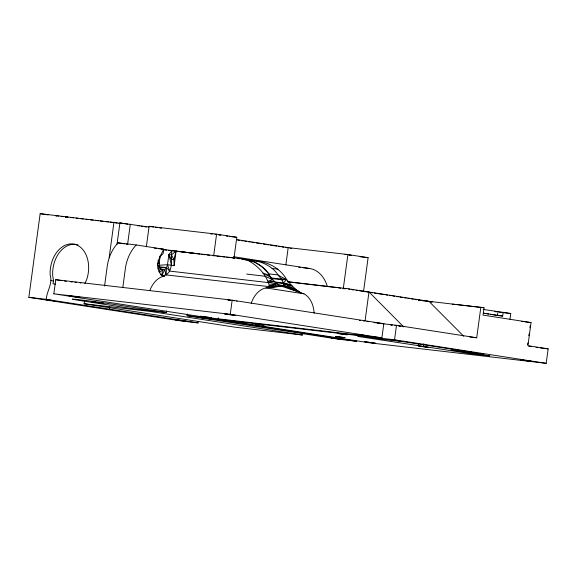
<?xml version="1.0" encoding="UTF-8"?>
<svg xmlns="http://www.w3.org/2000/svg" width="577" height="577" viewBox="0 0 577 577"><rect width="100%" height="100%" fill="white"/><g stroke="black" fill="none" stroke-linecap="round" stroke-linejoin="round"><path stroke-width="0.87" d="M161.69 249.314L172.069 250.519C170.085 258.763 174.182 269.084 166.061 274.897L162.613 275.64M314.119 313.145A24.674 17.26 -83.4 0 0 303.964 293.823L280.054 285.702L276.744 283.581L268.68 286.589L166.061 274.897L166.551 267.605L167.51 264.706L168.881 254.565L172.069 250.519L199.959 254.14M198.214 321.454L198.019 322.904L180.377 320.855L28.85 297.335L40.166 213.67L122.807 223.609M198.019 322.904L46.232 299.355C46.759 291.118 52.976 283.531 50.163 275.128A26.679 19.063 -81.2 0 1 72.962 243.97A26.679 19.063 -81.2 0 1 86.752 279.376L84.906 283.502M53.827 293.808L55.738 279.686L232.156 300.17L383.813 323.704L381.902 337.833L205.477 317.343L53.827 293.808L230.252 314.292L381.902 337.833M302.557 333.232L302.312 335.013L235.38 327.238L84.112 303.747L84.502 300.855M104.56 286.041L107.005 267.937A34.771 24.321 -83.4 0 1 118.141 242.859L136.302 244.965L163.724 249.221L163.14 253.57C157.088 258.33 155.956 267.742 160.464 273.924L164.344 276.123A24.674 17.26 -83.4 0 0 149.984 290.181M109.161 257.739L113.957 222.239M117.03 244.23L119.908 222.931L148.931 227.028M109.421 309.157L109.717 306.986M127.56 244.554L130.323 224.136M122.836 287.288L125.166 270.043A34.771 24.321 -83.4 0 1 136.302 244.965M146.349 246.732L149.111 226.321L216.591 234.154L236.808 237.298L233.93 258.583M160.197 255.806L159.173 263.408L159.324 266.48L160.557 268.904L162.534 270.029L164.726 269.553L166.551 267.605L169.638 271.082L276.744 283.581C273.498 280.689 270.382 277.45 268.55 273.462C262.246 264.922 252.293 259.563 241.698 258.986M161.863 274.998L162.534 270.029L159.202 272.596M166.349 312.518L113.431 304.303A24.054 0.462 7.7 0 0 79.943 299.816A25.583 0.49 7.7 0 0 79.475 300.451L130.027 308.298L166.349 312.518L166.573 310.88M158.812 265.276L167.51 264.706L174.153 265.629L176.108 251.146L240.45 258.619L254.551 261.98L262.218 266.978L268.55 273.462M187.114 315.713L205.275 317.819L356.795 341.339L338.641 339.233L187.114 315.713L187.352 313.931M213.699 255.517L216.591 234.154M287.346 281.655L347.751 288.709L428.935 301.324L484.031 307.75L483.036 315.107L531.056 322.557L527.926 345.71L548.15 348.847L546.188 363.33L369.77 342.846L218.113 319.305L218.308 317.862M230.252 314.292L232.156 300.17M285.867 264.85L288.197 247.605L236.657 239.606M343.337 288.24L347.895 254.536L288.197 247.605M363.539 291.5L368.112 257.674L347.895 254.536M365.09 320.682L368.977 291.926L403.756 326.943M546.188 363.33L394.538 339.795L396.5 325.305L377.711 323.127M423.46 346.409L357.632 336.398L404.326 341.822L471.899 352.295L451.149 349.886L489.743 355.872L468.986 353.463L423.46 346.409L423.821 343.748M469.801 336.954L476.717 337.761L480.843 307.252M497.994 311.746L497.489 315.475L502.675 316.081L503.18 312.345L483.173 309.445M509.989 319.24L510.76 313.527L503.18 312.345M527.638 344.657L527.876 342.875M528.842 335.749L529.08 333.968M529.924 327.736L530.162 325.955M418.267 345.811L418.585 343.481M77.931 244.879A26.679 19.063 -81.2 0 0 52.695 275.517L53.546 280.992L52.983 283.783L55.616 284.194M251.19 303.372A24.674 17.26 -83.4 0 1 266.047 287.937L268.283 287.606L269.199 285.247C266.314 274.818 258.207 266.105 248.86 260.955M161.755 275.828L164.726 269.553L160.406 269.055M159.577 257.436L163.724 249.221L158.538 248.622M159.021 271.601L160.557 268.904L157.997 268.889M274.501 281.922L283.379 282.946L286.697 279.6L270.728 277.898M171.549 265.391L168.881 254.565L171.477 254.861L176.108 251.146L173.865 259.65L174.153 265.629M158.033 267.281L159.324 266.48L157.521 264.922M275.662 282.636L283.689 283.632L296.037 289.56L300.862 292.734L283.394 285.918L268.283 287.606L276.744 283.581L269.199 285.247M281.749 286.214L268.283 287.606L278.417 284.649M268.283 287.606L280.054 285.702M268.399 282.42L274.565 281.504L268.038 281.129L272.733 279.758L265.196 276.268L246.631 274.075M286.697 279.6L281.951 279.823L271.305 278.496M159.598 267.663L166.551 267.605L158.769 266.697M65.756 217.161L65.266 217.01M237.118 301.266L236.628 301.122M418.592 300.213L420.006 300.328M160.291 269.221L164.726 269.553L166.061 274.897M281.432 279.145L286.639 279.535L291.01 284.894L296.037 289.56L283.451 285.471L278.085 284.858M55.861 215.74L58.731 216.079M212.408 233.916L210.771 233.764L211.463 233.916M352.006 289.697L353.535 289.834L352.1 289.567M72.435 281.872L70.798 281.72L71.49 281.872M367.109 321.519L368.753 321.67L367.21 321.382M392.447 325.082L390.802 324.938L391.494 325.082M226.112 314.061L224.547 313.917L232.632 315.107M53.611 300.747L43.78 299.355L54.649 300.826L53.704 300.754M154.21 248.117L156.807 248.42M163.998 249.841L166.645 250.144M168.405 250.353L171.044 250.656M172.804 250.858L193.944 253.317M201.734 254.342L205.289 254.753M207.064 254.962L209.725 255.272M212.394 255.582L215.055 255.892M216.829 256.094L220.385 256.513M222.159 256.715L224.828 257.025M226.602 257.234L230.151 257.645M231.932 257.847L234.594 258.157M237.262 258.467L239.924 258.777M244.706 259.729C257.443 259.902 270.663 263.877 278.1 274.94L281.951 279.823L283.689 283.632L283.394 285.918L278.929 285.384M247.641 260.292L249.423 260.501M251.211 260.703C265.434 260.602 279.448 266.855 286.639 279.535L278.633 275.503M268.255 273.801L278.1 274.94M287.324 281.8L336.73 287.627M484.031 307.75L460.684 305.038A23.859 0.462 7.7 0 0 456.176 304.533M494.785 311.667L496.559 311.876M499.228 312.186L501.889 312.496M503.663 312.698L510.76 313.527M162.613 275.929L164.344 276.123L160.298 274.565M521.543 321.454L523.274 321.656M525.005 321.858L531.056 322.557M373.961 322.565L383.813 323.704M536.04 347.441L537.771 347.642M540.368 347.945L548.15 348.847M218.113 319.305L394.538 339.795M68.086 217.204L65.403 216.894L67.689 217.233M70.769 217.522L73.459 217.832M76.142 218.142L77.931 218.351M80.621 218.661L83.304 218.971M85.987 219.289L88.678 219.599M90.466 219.808L93.149 220.118M95.84 220.428L98.523 220.739M100.311 220.948L103.002 221.265M105.685 221.575L108.368 221.885M110.164 222.095L112.847 222.405M226.119 236.051L227.901 236.26M229.682 236.469L236.808 237.298M360.12 256.751L368.112 257.674M298.727 267.223L300.458 267.418M303.055 267.721L309.113 268.428A33.964 24.263 -81.2 0 1 327.224 285.99M356.045 290.325L357.776 290.519M421.765 300.523L432.123 301.814L426.064 301.115M28.85 297.335L46.232 299.355M84.112 303.747L150.792 311.493L302.312 335.013M218.856 234.954L219.996 235.091M345.991 288.724L343.394 288.457L344.83 288.724M228.095 299.946L230.548 300.249M359.529 320.343L360.661 320.48M398.895 326.12L400.027 326.257M226.184 314.068L235.409 315.388L232.733 315.121M272.048 268.456L277.97 269.185M344.967 254.45L346.287 254.616M348.962 255.185L350.282 255.351M426.872 301.281L428.098 301.432M529.001 346.359L530.313 346.525M214.86 234.219L216.274 234.406M74.887 282.175L76.301 282.362M394.899 325.392L396.305 325.572M61.083 216.397L63.304 216.707M348.53 289.055L349.842 289.236M363.387 320.834L364.794 321.028M157.55 263.184L159.173 263.408L158.076 260.27M349.099 254.998L351.516 255.351M430.723 301.793L431.942 301.966M233.36 300.631L234.666 300.819M529.138 346.171L531.554 346.525M342.911 288.579L344.173 288.76M218.979 234.789L220.941 235.091M227.994 300.083L229.112 300.249M399.017 325.955L400.979 326.257M149.111 226.321L153.54 227.006M155.314 227.28L157.081 227.562M159.742 227.973L161.517 228.247M237.724 240.075L239.491 240.349M241.265 240.623L243.04 240.897M244.807 241.172L246.581 241.453M248.355 241.727L250.129 242.001M251.897 242.275L254.558 242.686M256.332 242.96L261.648 243.79M263.422 244.064L265.189 244.338M266.963 244.612L268.738 244.886M270.505 245.167L276.708 246.127M278.482 246.401L280.256 246.675M282.03 246.949L283.797 247.23M285.572 247.504L287.346 247.778M290 248.189L291.774 248.463M119.908 222.931L127.87 224.165M137.6 225.679L139.374 225.953M141.141 226.227L142.908 226.501M144.683 226.775L146.45 227.049M115.465 222.78L117.189 223.047M118.912 223.313L120.636 223.58M40.166 213.67L48.122 214.904M233.577 256.7L309.113 268.428M118.141 242.859L124.329 243.819M126.103 244.093L127.87 244.367M369.013 292.243L359.485 290.758M370.78 292.517L372.554 292.799M374.322 293.073L376.089 293.347M377.856 293.628L384.037 294.595M385.804 294.876L387.571 295.15M389.338 295.431L391.105 295.705M392.872 295.979L394.639 296.261M396.406 296.535L398.173 296.816M399.94 297.09L402.595 297.508M404.362 297.782L406.129 298.064M407.896 298.338L409.663 298.612M411.43 298.893L413.197 299.167M414.964 299.449L416.731 299.723M418.498 300.004L420.265 300.278M421.938 300.538L424.326 300.913M338.31 287.873L340.682 288.24M483.504 313.102L502.675 316.081M483.54 313.311L485.286 313.585M487.031 313.852L488.769 314.126M490.515 314.393L496.617 315.338M266.047 287.937L303.964 293.823M396.5 325.305L476.717 337.761M55.738 279.686L61.941 280.646M64.602 281.057L66.377 281.338M51.021 280.595L53.546 280.992M55.789 215.834L56.633 215.971M80.116 282.91L80.968 283.047M283.379 282.946L291.01 284.894L283.689 283.632L292.366 286.142M269.553 275.438L262.968 273.072L271.082 277.508M298.576 291.226L283.451 285.471L300.862 292.734M428.935 301.324L463.749 336.254M171.477 254.861L173.865 259.65L171.268 259.354L168.881 254.565M167.51 264.706L169.638 271.082M452.418 304.339A23.859 0.462 7.7 0 1 454.51 304.36M91.628 301.721L103.795 303.387L91.628 301.721M69.089 295.85L79.749 297.321L69.089 295.85M200.515 316.246L211.175 317.718L200.515 316.246M199.656 317.429L210.324 318.901L199.656 317.429M175.415 319.752L186.082 321.223L175.415 319.752M233.375 321.346L244.035 322.817L233.375 321.346M254.825 323.856L264.071 325.132L254.825 323.856M337.848 333.492L347.094 334.768L337.848 333.492M356.182 334.321L366.842 335.792L356.182 334.321M335.706 336.413L344.952 337.682L335.706 336.413M331.083 337.833L341.743 339.305L331.083 337.833M389.049 339.42L399.71 340.892L389.049 339.42M364.808 341.75L375.468 343.221L364.808 341.75M418.729 346.049L427.975 347.325L418.729 346.049M520.476 359.824L531.136 361.296L520.476 359.824M464.204 351.516L461.059 351.314L483.526 354.235L464.204 351.516"/></g></svg>
